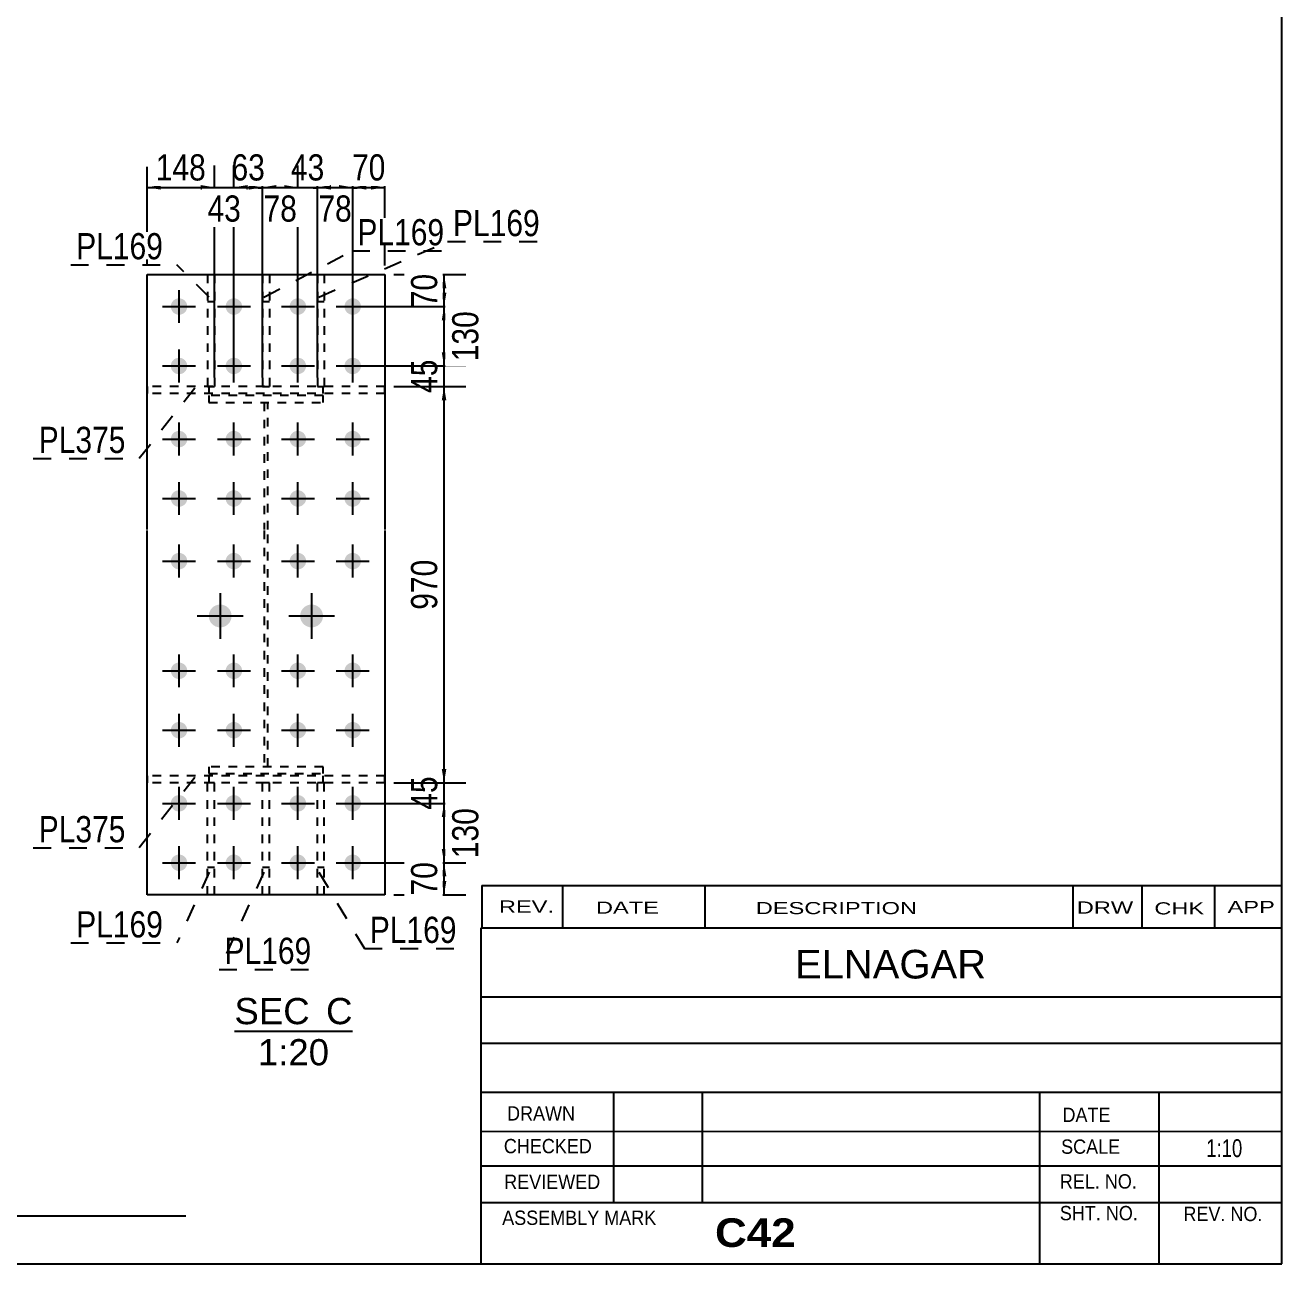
# Model space of a CAD drawing. Header units: millimetres. Extents: x -248 to 165, y -164 to 123.
# Drawn here: x 27.4 to 164.9, y -164.5 to -28.9 of the extents above; entities that cross this region are included whole.
import ezdxf

# ---------------------------------------------------------------- set-up
doc = ezdxf.new("R2010")
doc.units = ezdxf.units.MM
doc.linetypes.add('DXK_LINE_DOT1', pattern=[1.8814, 0.9407, -0.9407])
doc.linetypes.add('DXK_LINE_DOT2', pattern=[3.9198, 1.9599, -1.9599])
doc.styles.add('Arial', font='ARIAL.TTF', dxfattribs={"height": 0.2})
doc.styles.add('Arial Bold', font='ARIALBD.TTF', dxfattribs={"height": 0.2})
doc.styles.add('Arial Narrow', font='ARIALN.TTF', dxfattribs={"height": 0.2})

# ---------------------------------------------------------------- blocks, each defined once
blk = doc.blocks.new('Unknown-623355629-1210')
at = {"color": 5, "linetype": 'Continuous'}
for p, q in [((164.92, -164.46), (164.92, 122.54)), ((-245.08, -164.46), (164.92, -164.46))]:
    blk.add_line(p, q, dxfattribs=at)
blk = doc.blocks.new('Unknown-623355629-14 - 12534')
at = {"color": 1, "linetype": 'Continuous'}
blk.add_line((50.34, -138.99), (63.25, -138.99), dxfattribs=at)
at = {"color": 0, "linetype": 'Continuous'}
for points in [[(58.56, -138.24), (58.56, -135.24), (50.34, -135.24), (50.34, -138.24)], [(63.25, -138.24), (63.25, -135.24), (60.36, -135.24), (60.36, -138.24)], [(60.68, -142.74), (60.68, -139.74), (52.9, -139.74), (52.9, -142.74)]]:
    blk.add_wipeout(points, dxfattribs=at)
at = {"color": 136, "linetype": 'Continuous', "style": 'Arial'}
for s, height, p in [('SEC', 2.865, (50.34, -138.24)), ('C', 2.87, (60.36, -138.24)), ('1:20', 2.865, (52.9, -142.74))]:
    blk.add_text(s, height=height, dxfattribs=at).set_placement(p)
blk = doc.blocks.new('Part-623355629-12549 - 12534')
at = {"color": 7, "linetype": 'DXK_LINE_DOT1'}
for p, q in [((60.03, -110.08), (47.53, -110.08)), ((47.53, -110.08), (47.53, -110.83)), ((47.53, -110.83), (60.03, -110.83)), ((60.03, -110.83), (60.03, -110.08))]:
    blk.add_line(p, q, dxfattribs=at)
blk = doc.blocks.new('Part-623355629-12542 - 12534')
at = {"color": 7, "linetype": 'DXK_LINE_DOT1'}
for p, q in [((59.41, -56.23), (59.41, -68.48)), ((59.41, -56.23), (60.16, -56.23)), ((60.16, -56.23), (60.16, -68.48)), ((60.16, -59.23), (59.41, -59.23)), ((59.41, -68.48), (60.16, -68.48))]:
    blk.add_line(p, q, dxfattribs=at)
blk = doc.blocks.new('Part-623355629-12535 - 12534')
at = {"color": 7, "linetype": 'DXK_LINE_DOT1'}
for p, q in [((54.16, -111.83), (53.41, -111.83)), ((53.41, -124.08), (53.41, -111.83)), ((54.16, -124.08), (54.16, -111.83)), ((54.16, -121.08), (53.41, -121.08)), ((54.16, -124.08), (53.41, -124.08))]:
    blk.add_line(p, q, dxfattribs=at)
blk = doc.blocks.new('Part-623355629-12536 - 12534')
at = {"color": 7, "linetype": 'DXK_LINE_DOT1'}
for p, q in [((66.78, -111.08), (40.78, -111.08)), ((40.78, -111.08), (40.78, -111.83)), ((47.53, -111.08), (47.53, -111.83)), ((60.03, -111.83), (60.03, -111.08)), ((66.78, -111.83), (66.78, -111.08)), ((66.78, -111.83), (40.78, -111.83))]:
    blk.add_line(p, q, dxfattribs=at)
blk = doc.blocks.new('Part-623355629-12537 - 12534')
at = {"color": 7, "linetype": 'DXK_LINE_DOT1'}
for p, q in [((48.16, -111.83), (47.41, -111.83)), ((47.41, -124.08), (47.41, -111.83)), ((48.16, -124.08), (48.16, -111.83)), ((48.16, -121.08), (47.41, -121.08)), ((48.16, -124.08), (47.41, -124.08))]:
    blk.add_line(p, q, dxfattribs=at)
blk = doc.blocks.new('Bolt-623355629-12609 - 12534')
at = {"linetype": 'Continuous'}
for points in [[(48.78, -92.33, -1), (48.78, -94.83, -1)], [(58.78, -92.33, -1), (58.78, -94.83, -1)]]:
    blk.add_hatch(color=3, dxfattribs=at).paths.add_polyline_path(points)
at = {"color": 3, "linetype": 'Continuous'}
for p, q in [((48.78, -91.08), (48.78, -96.08)), ((58.78, -91.08), (58.78, -96.08)), ((46.28, -93.58), (51.28, -93.58)), ((56.28, -93.58), (61.28, -93.58))]:
    blk.add_line(p, q, dxfattribs=at)
blk = doc.blocks.new('Part-623355629-12538 - 12534')
at = {"color": 7, "linetype": 'DXK_LINE_DOT1'}
for p, q in [((60.16, -111.83), (59.41, -111.83)), ((59.41, -124.08), (59.41, -111.83)), ((60.16, -124.08), (60.16, -111.83)), ((60.16, -121.08), (59.41, -121.08)), ((60.16, -124.08), (59.41, -124.08))]:
    blk.add_line(p, q, dxfattribs=at)
blk = doc.blocks.new('Part-623355629-12539 - 12534')
at = {"color": 7, "linetype": 'DXK_LINE_DOT1'}
for p, q in [((53.41, -56.23), (53.41, -68.48)), ((53.41, -56.23), (54.16, -56.23)), ((54.16, -56.23), (54.16, -68.48)), ((54.16, -59.23), (53.41, -59.23)), ((53.41, -68.48), (54.16, -68.48))]:
    blk.add_line(p, q, dxfattribs=at)
blk = doc.blocks.new('Part-623355629-12540 - 12534')
at = {"color": 7, "linetype": 'DXK_LINE_DOT1'}
for p, q in [((66.78, -68.48), (40.78, -68.48)), ((40.78, -68.48), (40.78, -69.23)), ((47.53, -68.48), (47.53, -69.23)), ((60.03, -69.23), (60.03, -68.48)), ((66.78, -69.23), (66.78, -68.48)), ((66.78, -69.23), (40.78, -69.23))]:
    blk.add_line(p, q, dxfattribs=at)
blk = doc.blocks.new('Part-623355629-12541 - 12534')
at = {"color": 7, "linetype": 'DXK_LINE_DOT1'}
for p, q in [((47.41, -56.23), (47.41, -68.48)), ((47.41, -56.23), (48.16, -56.23)), ((48.16, -56.23), (48.16, -68.48)), ((48.16, -59.23), (47.41, -59.23)), ((47.41, -68.48), (48.16, -68.48))]:
    blk.add_line(p, q, dxfattribs=at)
blk = doc.blocks.new('Part-623355629-12543 - 12534')
at = {"color": 7, "linetype": 'DXK_LINE_DOT1'}
for p, q in [((60.03, -69.48), (47.53, -69.48)), ((47.53, -69.48), (47.53, -70.23)), ((60.03, -70.23), (60.03, -69.48)), ((47.53, -70.23), (60.03, -70.23))]:
    blk.add_line(p, q, dxfattribs=at)
blk = doc.blocks.new('Part-623355629-12571 - 12534')
at = {"color": 2, "linetype": 'Continuous'}
for p, q in [((40.78, -84.13), (40.78, -56.23)), ((40.78, -56.23), (66.78, -56.23)), ((66.78, -56.23), (66.78, -84.13)), ((40.78, -124.08), (40.78, -84.23)), ((66.78, -84.23), (66.78, -124.08)), ((66.78, -124.08), (40.78, -124.08))]:
    blk.add_line(p, q, dxfattribs=at)
blk = doc.blocks.new('Part-623355629-12599 - 12534')
at = {"color": 7, "linetype": 'DXK_LINE_DOT1'}
for p, q in [((53.58, -70.23), (53.58, -84.13)), ((53.98, -84.13), (53.98, -70.23)), ((53.58, -84.23), (53.58, -110.08)), ((53.98, -110.08), (53.98, -84.23))]:
    blk.add_line(p, q, dxfattribs=at)
blk = doc.blocks.new('Bolt-623355629-12608 - 12534')
at = {"linetype": 'Continuous'}
for points in [[(43.38, -59.73, -1), (45.18, -59.73, -1)], [(49.38, -59.73, -1), (51.18, -59.73, -1)], [(56.38, -59.73, -1), (58.18, -59.73, -1)], [(62.38, -59.73, -1), (64.18, -59.73, -1)], [(43.38, -66.23, -1), (45.18, -66.23, -1)], [(49.38, -66.23, -1), (51.18, -66.23, -1)], [(56.38, -66.23, -1), (58.18, -66.23, -1)], [(62.38, -66.23, -1), (64.18, -66.23, -1)], [(43.38, -74.23, -1), (45.18, -74.23, -1)], [(49.38, -74.23, -1), (51.18, -74.23, -1)], [(56.38, -74.23, -1), (58.18, -74.23, -1)], [(62.38, -74.23, -1), (64.18, -74.23, -1)], [(43.38, -80.73, -1), (45.18, -80.73, -1)], [(49.38, -80.73, -1), (51.18, -80.73, -1)], [(56.38, -80.73, -1), (58.18, -80.73, -1)], [(62.38, -80.73, -1), (64.18, -80.73, -1)], [(43.38, -87.58, -1), (45.18, -87.58, -1)], [(49.38, -87.58, -1), (51.18, -87.58, -1)], [(56.38, -87.58, -1), (58.18, -87.58, -1)], [(62.38, -87.58, -1), (64.18, -87.58, -1)], [(43.38, -99.58, -1), (45.18, -99.58, -1)], [(49.38, -99.58, -1), (51.18, -99.58, -1)], [(56.38, -99.58, -1), (58.18, -99.58, -1)], [(62.38, -99.58, -1), (64.18, -99.58, -1)], [(43.38, -106.08, -1), (45.18, -106.08, -1)], [(49.38, -106.08, -1), (51.18, -106.08, -1)], [(56.38, -106.08, -1), (58.18, -106.08, -1)], [(62.38, -106.08, -1), (64.18, -106.08, -1)], [(43.38, -114.08, -1), (45.18, -114.08, -1)], [(49.38, -114.08, -1), (51.18, -114.08, -1)], [(56.38, -114.08, -1), (58.18, -114.08, -1)], [(62.38, -114.08, -1), (64.18, -114.08, -1)], [(43.38, -120.58, -1), (45.18, -120.58, -1)], [(49.38, -120.58, -1), (51.18, -120.58, -1)], [(56.38, -120.58, -1), (58.18, -120.58, -1)], [(62.38, -120.58, -1), (64.18, -120.58, -1)]]:
    blk.add_hatch(color=3, dxfattribs=at).paths.add_polyline_path(points)
at = {"color": 3, "linetype": 'Continuous'}
for p, q in [((44.28, -61.53), (44.28, -57.93)), ((50.28, -61.53), (50.28, -57.93)), ((57.28, -61.53), (57.28, -57.93)), ((63.28, -61.53), (63.28, -57.93)), ((42.48, -59.73), (46.08, -59.73)), ((48.48, -59.73), (52.08, -59.73)), ((55.48, -59.73), (59.08, -59.73)), ((61.48, -59.73), (65.08, -59.73)), ((44.28, -68.03), (44.28, -64.43)), ((50.28, -68.03), (50.28, -64.43)), ((57.28, -68.03), (57.28, -64.43)), ((63.28, -68.03), (63.28, -64.43)), ((42.48, -66.23), (46.08, -66.23)), ((48.48, -66.23), (52.08, -66.23)), ((55.48, -66.23), (59.08, -66.23)), ((61.48, -66.23), (65.08, -66.23)), ((44.28, -76.03), (44.28, -72.43)), ((50.28, -76.03), (50.28, -72.43)), ((57.28, -76.03), (57.28, -72.43)), ((63.28, -76.03), (63.28, -72.43)), ((42.48, -74.23), (46.08, -74.23)), ((48.48, -74.23), (52.08, -74.23)), ((55.48, -74.23), (59.08, -74.23)), ((61.48, -74.23), (65.08, -74.23)), ((44.28, -82.53), (44.28, -78.93)), ((50.28, -82.53), (50.28, -78.93)), ((57.28, -82.53), (57.28, -78.93)), ((63.28, -82.53), (63.28, -78.93)), ((42.48, -80.73), (46.08, -80.73)), ((48.48, -80.73), (52.08, -80.73)), ((55.48, -80.73), (59.08, -80.73)), ((61.48, -80.73), (65.08, -80.73)), ((44.28, -89.38), (44.28, -85.78)), ((50.28, -89.38), (50.28, -85.78)), ((57.28, -89.38), (57.28, -85.78)), ((63.28, -89.38), (63.28, -85.78)), ((42.48, -87.58), (46.08, -87.58)), ((48.48, -87.58), (52.08, -87.58)), ((55.48, -87.58), (59.08, -87.58)), ((61.48, -87.58), (65.08, -87.58)), ((44.28, -101.38), (44.28, -97.78)), ((50.28, -101.38), (50.28, -97.78)), ((57.28, -101.38), (57.28, -97.78)), ((63.28, -101.38), (63.28, -97.78)), ((42.48, -99.58), (46.08, -99.58)), ((48.48, -99.58), (52.08, -99.58)), ((55.48, -99.58), (59.08, -99.58)), ((61.48, -99.58), (65.08, -99.58)), ((44.28, -107.88), (44.28, -104.28)), ((50.28, -107.88), (50.28, -104.28)), ((57.28, -107.88), (57.28, -104.28)), ((63.28, -107.88), (63.28, -104.28)), ((42.48, -106.08), (46.08, -106.08)), ((48.48, -106.08), (52.08, -106.08)), ((55.48, -106.08), (59.08, -106.08)), ((61.48, -106.08), (65.08, -106.08)), ((44.28, -115.88), (44.28, -112.28)), ((50.28, -115.88), (50.28, -112.28)), ((57.28, -115.88), (57.28, -112.28)), ((63.28, -115.88), (63.28, -112.28)), ((42.48, -114.08), (46.08, -114.08)), ((48.48, -114.08), (52.08, -114.08)), ((55.48, -114.08), (59.08, -114.08)), ((61.48, -114.08), (65.08, -114.08)), ((44.28, -122.38), (44.28, -118.78)), ((50.28, -122.38), (50.28, -118.78)), ((57.28, -122.38), (57.28, -118.78)), ((63.28, -122.38), (63.28, -118.78)), ((42.48, -120.58), (46.08, -120.58)), ((48.48, -120.58), (52.08, -120.58)), ((55.48, -120.58), (59.08, -120.58)), ((61.48, -120.58), (65.08, -120.58))]:
    blk.add_line(p, q, dxfattribs=at)
blk = doc.blocks.new('StraightDimension-623355629-13311 - 12534')
at = {"linetype": 'Continuous'}
for points in [[(42.28, -46.94), (40.78, -46.69), (42.28, -46.44)], [(46.66, -46.44), (48.16, -46.69), (46.66, -46.94)]]:
    blk.add_hatch(color=7, dxfattribs=at).paths.add_polyline_path(points)
at = {"color": 7, "linetype": 'Continuous'}
for p, q in [((40.78, -55.23), (40.78, -44.44)), ((48.16, -67.48), (48.16, -44.44)), ((40.78, -46.69), (48.16, -46.69))]:
    blk.add_line(p, q, dxfattribs=at)
at = {"color": 0}
blk.add_wipeout([(47.81, -46.54), (47.81, -42.34), (41.13, -42.34), (41.13, -46.54)], dxfattribs=at)
at = {"color": 3, "style": 'Arial Narrow'}
blk.add_text('148', height=2.863, dxfattribs=at).set_placement((41.73, -45.94))
blk = doc.blocks.new('StraightDimension-623355629-13306 - 12534')
at = {"linetype": 'Continuous'}
for points in [[(60.91, -46.94), (59.41, -46.69), (60.91, -46.44)], [(61.78, -46.44), (63.28, -46.69), (61.78, -46.94)]]:
    blk.add_hatch(color=7, dxfattribs=at).paths.add_polyline_path(points)
at = {"color": 7, "linetype": 'Continuous'}
for p, q in [((59.41, -67.48), (59.41, -44.29)), ((63.28, -65.23), (63.28, -44.29)), ((59.41, -46.69), (63.28, -46.69))]:
    blk.add_line(p, q, dxfattribs=at)
at = {"color": 0}
blk.add_wipeout([(63.77, -51.04), (63.77, -46.84), (58.92, -46.84), (58.92, -51.04)], dxfattribs=at)
at = {"color": 3, "style": 'Arial Narrow'}
blk.add_text('78', height=2.863, dxfattribs=at).set_placement((59.52, -50.44))
blk = doc.blocks.new('StraightDimension-623355629-12966 - 12534')
at = {"linetype": 'Continuous'}
for points in [[(73.52, -64.73), (73.27, -66.23), (73.02, -64.73)], [(73.02, -69.98), (73.27, -68.48), (73.52, -69.98)]]:
    blk.add_hatch(color=7, dxfattribs=at).paths.add_polyline_path(points)
at = {"color": 7, "linetype": 'Continuous'}
for p, q in [((64.28, -66.23), (75.67, -66.23)), ((73.27, -68.48), (73.27, -66.23)), ((67.78, -68.48), (75.67, -68.48))]:
    blk.add_line(p, q, dxfattribs=at)
at = {"color": 0}
blk.add_wipeout([(73.12, -64.93), (68.92, -64.93), (68.92, -69.78), (73.12, -69.78)], dxfattribs=at)
at = {"color": 3, "style": 'Arial Narrow'}
blk.add_text('45', height=2.863, rotation=90.0002, dxfattribs=at).set_placement((72.52, -69.18))
blk = doc.blocks.new('StraightDimension-623355629-13305 - 12534')
at = {"linetype": 'Continuous'}
for points in [[(64.78, -46.94), (63.28, -46.69), (64.78, -46.44)], [(65.28, -46.44), (66.78, -46.69), (65.28, -46.94)]]:
    blk.add_hatch(color=7, dxfattribs=at).paths.add_polyline_path(points)
at = {"color": 7, "linetype": 'Continuous'}
for p, q in [((63.28, -65.23), (63.28, -44.44)), ((66.78, -55.23), (66.78, -44.44)), ((63.28, -46.69), (66.78, -46.69))]:
    blk.add_line(p, q, dxfattribs=at)
at = {"color": 0}
blk.add_wipeout([(67.46, -46.54), (67.46, -42.34), (62.6, -42.34), (62.6, -46.54)], dxfattribs=at)
at = {"color": 3, "style": 'Arial Narrow'}
blk.add_text('70', height=2.863, dxfattribs=at).set_placement((63.2, -45.94))
blk = doc.blocks.new('StraightDimension-623355629-12968 - 12534')
at = {"linetype": 'Continuous'}
for points in [[(73.52, -110.33), (73.27, -111.83), (73.02, -110.33)], [(73.02, -115.58), (73.27, -114.08), (73.52, -115.58)]]:
    blk.add_hatch(color=7, dxfattribs=at).paths.add_polyline_path(points)
at = {"color": 7, "linetype": 'Continuous'}
for p, q in [((67.78, -111.83), (75.67, -111.83)), ((73.27, -114.08), (73.27, -111.83)), ((64.28, -114.08), (75.67, -114.08))]:
    blk.add_line(p, q, dxfattribs=at)
at = {"color": 0}
blk.add_wipeout([(73.12, -110.53), (68.92, -110.53), (68.92, -115.38), (73.12, -115.38)], dxfattribs=at)
at = {"color": 3, "style": 'Arial Narrow'}
blk.add_text('45', height=2.863, rotation=90.0002, dxfattribs=at).set_placement((72.52, -114.78))
blk = doc.blocks.new('StraightDimension-623355629-12964 - 12534')
at = {"linetype": 'Continuous'}
for points in [[(73.02, -57.73), (73.27, -56.23), (73.52, -57.73)], [(73.52, -58.23), (73.27, -59.73), (73.02, -58.23)]]:
    blk.add_hatch(color=7, dxfattribs=at).paths.add_polyline_path(points)
at = {"color": 7, "linetype": 'Continuous'}
for p, q in [((67.78, -56.23), (75.67, -56.23)), ((73.27, -59.73), (73.27, -56.23)), ((64.28, -59.73), (75.67, -59.73))]:
    blk.add_line(p, q, dxfattribs=at)
at = {"color": 0}
blk.add_wipeout([(73.12, -55.55), (68.92, -55.55), (68.92, -60.41), (73.12, -60.41)], dxfattribs=at)
at = {"color": 3, "style": 'Arial Narrow'}
blk.add_text('70', height=2.863, rotation=90.0002, dxfattribs=at).set_placement((72.52, -59.81))
blk = doc.blocks.new('StraightDimension-623355629-12965 - 12534')
at = {"linetype": 'Continuous'}
for points in [[(73.02, -61.23), (73.27, -59.73), (73.52, -61.23)], [(73.52, -64.73), (73.27, -66.23), (73.02, -64.73)]]:
    blk.add_hatch(color=7, dxfattribs=at).paths.add_polyline_path(points)
at = {"color": 7, "linetype": 'Continuous'}
for p, q in [((64.28, -59.73), (75.52, -59.73)), ((73.27, -66.23), (73.27, -59.73)), ((64.28, -66.23), (75.52, -66.23))]:
    blk.add_line(p, q, dxfattribs=at)
at = {"color": 0}
blk.add_wipeout([(77.62, -59.63), (73.42, -59.63), (73.42, -66.32), (77.62, -66.32)], dxfattribs=at)
at = {"color": 3, "style": 'Arial Narrow'}
blk.add_text('130', height=2.863, rotation=90.0002, dxfattribs=at).set_placement((77.02, -65.72))
blk = doc.blocks.new('StraightDimension-623355629-12967 - 12534')
at = {"linetype": 'Continuous'}
for points in [[(73.02, -69.98), (73.27, -68.48), (73.52, -69.98)], [(73.52, -110.33), (73.27, -111.83), (73.02, -110.33)]]:
    blk.add_hatch(color=7, dxfattribs=at).paths.add_polyline_path(points)
at = {"color": 7, "linetype": 'Continuous'}
for p, q in [((67.78, -68.48), (75.67, -68.48)), ((73.27, -111.83), (73.27, -68.48)), ((67.78, -111.83), (75.67, -111.83))]:
    blk.add_line(p, q, dxfattribs=at)
at = {"color": 0}
blk.add_wipeout([(73.12, -86.81), (68.92, -86.81), (68.92, -93.5), (73.12, -93.5)], dxfattribs=at)
at = {"color": 3, "style": 'Arial Narrow'}
blk.add_text('970', height=2.863, rotation=90.0002, dxfattribs=at).set_placement((72.52, -92.9))
blk = doc.blocks.new('StraightDimension-623355629-12969 - 12534')
at = {"linetype": 'Continuous'}
for points in [[(73.02, -115.58), (73.27, -114.08), (73.52, -115.58)], [(73.52, -119.08), (73.27, -120.58), (73.02, -119.08)]]:
    blk.add_hatch(color=7, dxfattribs=at).paths.add_polyline_path(points)
at = {"color": 7, "linetype": 'Continuous'}
for p, q in [((64.28, -114.08), (75.52, -114.08)), ((73.27, -120.58), (73.27, -114.08)), ((64.28, -120.58), (75.52, -120.58))]:
    blk.add_line(p, q, dxfattribs=at)
at = {"color": 0}
blk.add_wipeout([(77.62, -113.99), (73.42, -113.99), (73.42, -120.68), (77.62, -120.68)], dxfattribs=at)
at = {"color": 3, "style": 'Arial Narrow'}
blk.add_text('130', height=2.863, rotation=90.0002, dxfattribs=at).set_placement((77.02, -120.08))
blk = doc.blocks.new('StraightDimension-623355629-12970 - 12534')
at = {"linetype": 'Continuous'}
for points in [[(73.02, -122.08), (73.27, -120.58), (73.52, -122.08)], [(73.52, -122.58), (73.27, -124.08), (73.02, -122.58)]]:
    blk.add_hatch(color=7, dxfattribs=at).paths.add_polyline_path(points)
at = {"color": 7, "linetype": 'Continuous'}
for p, q in [((64.28, -120.58), (75.67, -120.58)), ((73.27, -124.08), (73.27, -120.58)), ((67.78, -124.08), (75.67, -124.08))]:
    blk.add_line(p, q, dxfattribs=at)
at = {"color": 0}
blk.add_wipeout([(73.12, -119.9), (68.92, -119.9), (68.92, -124.76), (73.12, -124.76)], dxfattribs=at)
at = {"color": 3, "style": 'Arial Narrow'}
blk.add_text('70', height=2.863, rotation=90.0002, dxfattribs=at).set_placement((72.52, -124.16))
blk = doc.blocks.new('StraightDimension-623355629-13307 - 12534')
at = {"linetype": 'Continuous'}
for points in [[(55.78, -46.44), (57.28, -46.69), (55.78, -46.94)], [(60.91, -46.94), (59.41, -46.69), (60.91, -46.44)]]:
    blk.add_hatch(color=7, dxfattribs=at).paths.add_polyline_path(points)
at = {"color": 7, "linetype": 'Continuous'}
for p, q in [((57.28, -65.23), (57.28, -44.44)), ((59.41, -67.48), (59.41, -44.44)), ((57.28, -46.69), (59.41, -46.69))]:
    blk.add_line(p, q, dxfattribs=at)
at = {"color": 0}
blk.add_wipeout([(60.77, -46.54), (60.77, -42.34), (55.92, -42.34), (55.92, -46.54)], dxfattribs=at)
at = {"color": 3, "style": 'Arial Narrow'}
blk.add_text('43', height=2.863, dxfattribs=at).set_placement((56.52, -45.94))
blk = doc.blocks.new('StraightDimension-623355629-13308 - 12534')
at = {"linetype": 'Continuous'}
for points in [[(54.91, -46.94), (53.41, -46.69), (54.91, -46.44)], [(55.78, -46.44), (57.28, -46.69), (55.78, -46.94)]]:
    blk.add_hatch(color=7, dxfattribs=at).paths.add_polyline_path(points)
at = {"color": 7, "linetype": 'Continuous'}
for p, q in [((53.41, -67.48), (53.41, -44.29)), ((57.28, -65.23), (57.28, -44.29)), ((53.41, -46.69), (57.28, -46.69))]:
    blk.add_line(p, q, dxfattribs=at)
at = {"color": 0}
blk.add_wipeout([(57.77, -51.04), (57.77, -46.84), (52.92, -46.84), (52.92, -51.04)], dxfattribs=at)
at = {"color": 3, "style": 'Arial Narrow'}
blk.add_text('78', height=2.863, dxfattribs=at).set_placement((53.52, -50.44))
blk = doc.blocks.new('StraightDimension-623355629-13309 - 12534')
at = {"linetype": 'Continuous'}
for points in [[(51.78, -46.94), (50.28, -46.69), (51.78, -46.44)], [(51.91, -46.44), (53.41, -46.69), (51.91, -46.94)]]:
    blk.add_hatch(color=7, dxfattribs=at).paths.add_polyline_path(points)
at = {"color": 7, "linetype": 'Continuous'}
for p, q in [((50.28, -65.23), (50.28, -44.44)), ((53.41, -67.48), (53.41, -44.44)), ((50.28, -46.69), (53.41, -46.69))]:
    blk.add_line(p, q, dxfattribs=at)
at = {"color": 0}
blk.add_wipeout([(54.27, -46.54), (54.27, -42.34), (49.42, -42.34), (49.42, -46.54)], dxfattribs=at)
at = {"color": 3, "style": 'Arial Narrow'}
blk.add_text('63', height=2.863, dxfattribs=at).set_placement((50.02, -45.94))
blk = doc.blocks.new('StraightDimension-623355629-13310 - 12534')
at = {"linetype": 'Continuous'}
for points in [[(46.66, -46.44), (48.16, -46.69), (46.66, -46.94)], [(51.78, -46.94), (50.28, -46.69), (51.78, -46.44)]]:
    blk.add_hatch(color=7, dxfattribs=at).paths.add_polyline_path(points)
at = {"color": 7, "linetype": 'Continuous'}
for p, q in [((48.16, -67.48), (48.16, -44.29)), ((50.28, -65.23), (50.28, -44.29)), ((48.16, -46.69), (50.28, -46.69))]:
    blk.add_line(p, q, dxfattribs=at)
at = {"color": 0}
blk.add_wipeout([(51.65, -51.04), (51.65, -46.84), (46.79, -46.84), (46.79, -51.04)], dxfattribs=at)
at = {"color": 3, "style": 'Arial Narrow'}
blk.add_text('43', height=2.863, dxfattribs=at).set_placement((47.39, -50.44))
blk = doc.blocks.new('CBS_NAME_BLOG-623355629-13450')
at = {"color": 7, "linetype": 'Continuous'}
for p, q in [((77.33, -127.71), (164.84, -127.71)), ((77.33, -164.42), (77.33, -127.71)), ((77.33, -135.25), (164.85, -135.25)), ((77.4, -140.3), (164.92, -140.3)), ((77.33, -145.67), (164.84, -145.67)), ((91.85, -157.78), (91.85, -145.68)), ((101.53, -157.75), (101.53, -145.69)), ((138.45, -164.42), (138.45, -145.69)), ((151.5, -164.42), (151.5, -145.68)), ((77.33, -149.97), (164.92, -149.95)), ((77.33, -153.72), (164.84, -153.72)), ((77.33, -157.76), (164.84, -157.76)), ((77.33, -164.46), (164.92, -164.46))]:
    blk.add_line(p, q, dxfattribs=at)
at = {"color": 3, "linetype": 'Continuous', "style": 'Arial'}
blk.add_text('ELNAGAR', height=3.133, dxfattribs=at).set_placement((111.65, -133.24))
at = {"color": 3, "linetype": 'Continuous'}
for s, height, style, width, p in [('DRAWN', 1.566, 'Arial', 0.9, (80.16, -148.78)), ('DATE', 1.566, 'Arial', 0.9, (140.92, -148.94)), ('CHECKED', 1.566, 'Arial', 0.9, (79.81, -152.36)), ('SCALE', 1.566, 'Arial', 0.9, (140.77, -152.42)), ('1:10', 1.957, 'Arial Narrow', 0.9, (156.66, -152.78)), ('REVIEWED', 1.566, 'Arial', 0.9, (79.85, -156.27)), ('REL. NO.', 1.566, 'Arial', 0.9, (140.63, -156.22)), ('SHT. NO.', 1.566, 'Arial', 0.9, (140.63, -159.69)), ('ASSEMBLY MARK', 1.5663, 'Arial', 0.9, (79.63, -160.2)), ('C42', 3.131, 'Arial Bold', 1.1, (102.91, -162.61)), ('REV. NO.', 1.566, 'Arial', 0.9, (154.15, -159.78))]:
    blk.add_text(s, height=height, dxfattribs=dict(at, style=style, width=width)).set_placement(p)
blk = doc.blocks.new('CBS_CALLOFF-623355629-13449')
at = {"color": 7, "linetype": 'Continuous'}
blk.add_line((-71.2, -159.19), (45.03, -159.21), dxfattribs=at)
at = {"color": 3, "linetype": 'Continuous', "style": 'Arial Narrow'}
blk.add_text('QTY= 1 Nos.      COLUMN     MKD : C42', height=3.3405, dxfattribs=at).set_placement((-47.38, -158.3))
blk = doc.blocks.new('CBS_REVISION-623355629-13451')
at = {"color": 7, "linetype": 'Continuous'}
for p, q in [((77.41, -123.08), (164.91, -123.08)), ((77.41, -123.08), (77.41, -127.71)), ((86.21, -123.08), (86.21, -127.71)), ((101.8, -123.08), (101.8, -127.65)), ((142.06, -123.08), (142.06, -127.71)), ((149.6, -123.08), (149.6, -127.71)), ((157.55, -123.08), (157.55, -127.71)), ((77.41, -127.71), (164.91, -127.71))]:
    blk.add_line(p, q, dxfattribs=at)
at = {"color": 7, "style": 'Arial Narrow', "width": 1.7}
for s, height, p in [('REV.', 1.326, (79.27, -126.03)), ('DATE', 1.326, (89.89, -126.15)), ('DESCRIPTION', 1.3257, (107.37, -126.2)), ('DRW', 1.326, (142.49, -126.14)), ('CHK', 1.326, (150.97, -126.23)), ('APP', 1.326, (158.98, -126.08))]:
    blk.add_text(s, height=height, dxfattribs=at).set_placement(p)
blk = doc.blocks.new('Mark-623355629-13387 - 12534')
at = {"color": 0}
blk.add_wipeout([(73.29, -53.03), (73.29, -50.03), (63.79, -50.03), (63.79, -53.03)], dxfattribs=at)
blk.add_wipeout([(73.29, -53.03), (73.29, -50.03), (63.79, -50.03), (63.79, -53.03)], dxfattribs=at)
at = {"color": 7, "linetype": 'DXK_LINE_DOT2'}
for p, q in [((53.57, -58.69), (63.19, -53.63)), ((63.19, -53.63), (74.79, -53.63))]:
    blk.add_line(p, q, dxfattribs=at)
at = {"color": 3, "style": 'Arial Narrow'}
blk.add_text('PL169', height=2.863, dxfattribs=at).set_placement((63.79, -53.03))
blk = doc.blocks.new('Mark-623355629-13390 - 12534')
at = {"color": 7, "linetype": 'DXK_LINE_DOT2'}
blk.add_line((47.57, -58.69), (44.04, -55.16), dxfattribs=at)
at = {"color": 0}
blk.add_wipeout([(42.54, -54.56), (42.54, -51.56), (33.03, -51.56), (33.03, -54.56)], dxfattribs=at)
blk.add_wipeout([(42.54, -54.56), (42.54, -51.56), (33.03, -51.56), (33.03, -54.56)], dxfattribs=at)
at = {"color": 7, "linetype": 'DXK_LINE_DOT2'}
blk.add_line((32.43, -55.16), (44.04, -55.16), dxfattribs=at)
at = {"color": 3, "style": 'Arial Narrow'}
blk.add_text('PL169', height=2.863, dxfattribs=at).set_placement((33.03, -54.56))
blk = doc.blocks.new('Mark-623355629-13393 - 12534')
at = {"color": 0}
blk.add_wipeout([(83.75, -52.03), (83.75, -49.03), (74.25, -49.03), (74.25, -52.03)], dxfattribs=at)
blk.add_wipeout([(83.75, -52.03), (83.75, -49.03), (74.25, -49.03), (74.25, -52.03)], dxfattribs=at)
at = {"color": 7, "linetype": 'DXK_LINE_DOT2'}
for p, q in [((59.57, -58.69), (73.65, -52.63)), ((73.65, -52.63), (85.25, -52.63))]:
    blk.add_line(p, q, dxfattribs=at)
at = {"color": 3, "style": 'Arial Narrow'}
blk.add_text('PL169', height=2.863, dxfattribs=at).set_placement((74.25, -52.03))
blk = doc.blocks.new('Mark-623355629-13401 - 12534')
at = {"color": 7, "linetype": 'DXK_LINE_DOT2'}
blk.add_line((46, -68.65), (39.93, -76.35), dxfattribs=at)
at = {"color": 0}
blk.add_wipeout([(38.43, -75.75), (38.43, -72.75), (28.93, -72.75), (28.93, -75.75)], dxfattribs=at)
blk.add_wipeout([(38.43, -75.75), (38.43, -72.75), (28.93, -72.75), (28.93, -75.75)], dxfattribs=at)
at = {"color": 7, "linetype": 'DXK_LINE_DOT2'}
blk.add_line((28.33, -76.35), (39.93, -76.35), dxfattribs=at)
at = {"color": 3, "style": 'Arial Narrow'}
blk.add_text('PL375', height=2.863, dxfattribs=at).set_placement((28.93, -75.75))
blk = doc.blocks.new('Mark-623355629-13422 - 12534')
at = {"color": 7, "linetype": 'DXK_LINE_DOT2'}
blk.add_line((46, -111.24), (39.93, -118.94), dxfattribs=at)
at = {"color": 0}
blk.add_wipeout([(38.43, -118.34), (38.43, -115.34), (28.93, -115.34), (28.93, -118.34)], dxfattribs=at)
blk.add_wipeout([(38.43, -118.34), (38.43, -115.34), (28.93, -115.34), (28.93, -118.34)], dxfattribs=at)
at = {"color": 7, "linetype": 'DXK_LINE_DOT2'}
blk.add_line((28.33, -118.94), (39.93, -118.94), dxfattribs=at)
at = {"color": 3, "style": 'Arial Narrow'}
blk.add_text('PL375', height=2.863, dxfattribs=at).set_placement((28.93, -118.34))
blk = doc.blocks.new('Mark-623355629-13426 - 12534')
at = {"color": 0}
blk.add_wipeout([(58.77, -131.64), (58.77, -128.64), (49.26, -128.64), (49.26, -131.64)], dxfattribs=at)
blk.add_wipeout([(58.77, -131.64), (58.77, -128.64), (49.26, -128.64), (49.26, -131.64)], dxfattribs=at)
at = {"color": 7, "linetype": 'DXK_LINE_DOT2'}
for p, q in [((53.57, -121.62), (48.66, -132.24)), ((48.66, -132.24), (60.27, -132.24))]:
    blk.add_line(p, q, dxfattribs=at)
at = {"color": 3, "style": 'Arial Narrow'}
blk.add_text('PL169', height=2.863, dxfattribs=at).set_placement((49.26, -131.64))
blk = doc.blocks.new('Mark-623355629-13429 - 12534')
at = {"color": 7, "linetype": 'DXK_LINE_DOT2'}
blk.add_line((47.57, -121.62), (44.04, -129.35), dxfattribs=at)
at = {"color": 0}
blk.add_wipeout([(42.54, -128.75), (42.54, -125.75), (33.03, -125.75), (33.03, -128.75)], dxfattribs=at)
blk.add_wipeout([(42.54, -128.75), (42.54, -125.75), (33.03, -125.75), (33.03, -128.75)], dxfattribs=at)
at = {"color": 7, "linetype": 'DXK_LINE_DOT2'}
blk.add_line((32.43, -129.35), (44.04, -129.35), dxfattribs=at)
at = {"color": 3, "style": 'Arial Narrow'}
blk.add_text('PL169', height=2.863, dxfattribs=at).set_placement((33.03, -128.75))
blk = doc.blocks.new('Mark-623355629-13432 - 12534')
at = {"color": 0}
blk.add_wipeout([(74.65, -129.35), (74.65, -126.35), (65.15, -126.35), (65.15, -129.35)], dxfattribs=at)
blk.add_wipeout([(74.65, -129.35), (74.65, -126.35), (65.15, -126.35), (65.15, -129.35)], dxfattribs=at)
at = {"color": 7, "linetype": 'DXK_LINE_DOT2'}
for p, q in [((59.57, -121.62), (64.55, -129.95)), ((64.55, -129.95), (76.15, -129.95))]:
    blk.add_line(p, q, dxfattribs=at)
at = {"color": 3, "style": 'Arial Narrow'}
blk.add_text('PL169', height=2.863, dxfattribs=at).set_placement((65.15, -129.35))

msp = doc.modelspace()

# ---------------------------------------------------------------- block references
for name in ['Unknown-623355629-1210', 'Part-623355629-12571 - 12534', 'Part-623355629-12541 - 12534', 'Part-623355629-12539 - 12534', 'Part-623355629-12542 - 12534', 'Bolt-623355629-12608 - 12534', 'Part-623355629-12540 - 12534', 'Part-623355629-12543 - 12534', 'Part-623355629-12599 - 12534', 'Bolt-623355629-12609 - 12534', 'Part-623355629-12536 - 12534', 'Part-623355629-12549 - 12534', 'Part-623355629-12537 - 12534', 'Part-623355629-12535 - 12534', 'Part-623355629-12538 - 12534', 'CBS_REVISION-623355629-13451', 'CBS_NAME_BLOG-623355629-13450', 'CBS_CALLOFF-623355629-13449']:
    msp.add_blockref(name, (0, 0))

# ---------------------------------------------------------------- next in the draw order: block references
for name in ['StraightDimension-623355629-13311 - 12534', 'StraightDimension-623355629-13306 - 12534', 'Mark-623355629-13401 - 12534', 'Mark-623355629-13422 - 12534', 'StraightDimension-623355629-12968 - 12534', 'Mark-623355629-13429 - 12534', 'Mark-623355629-13426 - 12534', 'Unknown-623355629-14 - 12534']:
    msp.add_blockref(name, (0, 0))

# ---------------------------------------------------------------- next in the draw order: block references
for name in ['StraightDimension-623355629-13307 - 12534', 'StraightDimension-623355629-12966 - 12534', 'StraightDimension-623355629-12969 - 12534']:
    msp.add_blockref(name, (0, 0))

# ---------------------------------------------------------------- next in the draw order: block references
for name in ['StraightDimension-623355629-13305 - 12534', 'StraightDimension-623355629-13308 - 12534', 'StraightDimension-623355629-12967 - 12534', 'StraightDimension-623355629-12970 - 12534']:
    msp.add_blockref(name, (0, 0))

# ---------------------------------------------------------------- next in the draw order: block references
for name in ['StraightDimension-623355629-13309 - 12534', 'StraightDimension-623355629-12964 - 12534', 'Mark-623355629-13432 - 12534']:
    msp.add_blockref(name, (0, 0))

# ---------------------------------------------------------------- next in the draw order: block references
for name in ['StraightDimension-623355629-13310 - 12534', 'Mark-623355629-13387 - 12534', 'StraightDimension-623355629-12965 - 12534']:
    msp.add_blockref(name, (0, 0))

# ---------------------------------------------------------------- next in the draw order: block references
for name in ['Mark-623355629-13393 - 12534', 'Mark-623355629-13390 - 12534']:
    msp.add_blockref(name, (0, 0))

doc.saveas('drawing.dxf')
